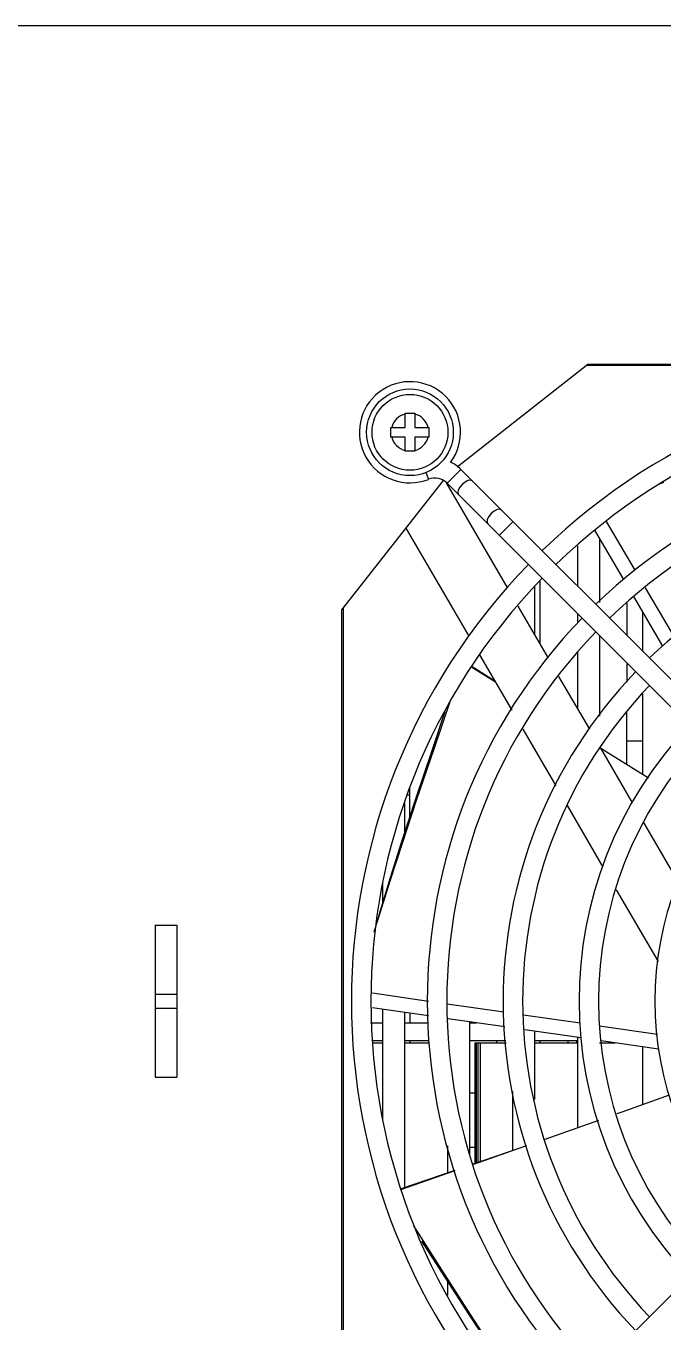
# Model space of a CAD drawing. Header units: millimetres. Extents: x -4 to 141, y -1 to 132.
# Drawn here: x 16.5 to 22.38, y 35.74 to 47.7 of the extents above; entities that cross this region are included whole.
import ezdxf

# ---------------------------------------------------------------- set-up
doc = ezdxf.new("R2010")
doc.units = ezdxf.units.MM

msp = doc.modelspace()

# ---------------------------------------------------------------- linework, layer by layer
for p, q in [((32.14, 47.7), (3.44, 47.7)), ((20.476, 43.632), (21.68, 44.58)), ((28.917, 44.567), (21.663, 44.567)), ((21.68, 44.58), (28.9, 44.58)), ((19.996, 43.994), (19.996, 44.125)), ((19.996, 44.125), (20.084, 44.125)), ((20.084, 44.125), (20.084, 43.994)), ((19.865, 43.906), (19.865, 43.994)), ((19.865, 43.994), (19.996, 43.994)), ((19.996, 43.906), (19.865, 43.906)), ((19.996, 43.775), (19.996, 43.906)), ((20.084, 43.994), (20.215, 43.994)), ((20.084, 43.906), (20.084, 43.775)), ((20.215, 43.906), (20.084, 43.906)), ((20.215, 43.994), (20.215, 43.906)), ((20.084, 43.775), (19.996, 43.775)), ((20.186, 43.579), (20.211, 43.516)), ((20.51, 43.607), (20.383, 43.48)), ((20.51, 43.607), (24.647, 39.471)), ((19.41, 42.31), (20.351, 43.505)), ((20.943, 42.51), (20.376, 43.485)), ((20.383, 43.48), (24.519, 39.343)), ((22.354, 43.478), (22.382, 43.489)), ((20.003, 43.064), (20.583, 42.067)), ((20.991, 43.126), (20.864, 42.999)), ((22.118, 42.677), (21.855, 43.126)), ((22.015, 42.59), (21.746, 43.048)), ((21.79, 42.973), (21.79, 42.38)), ((21.59, 42.527), (21.59, 42.903)), ((21.19, 42.529), (21.19, 42.084)), ((21.24, 42.576), (21.24, 41.998)), ((22.477, 42.064), (22.213, 42.514)), ((21.318, 41.864), (21.039, 42.344)), ((22.04, 42.376), (22.04, 42.077)), ((22.374, 41.977), (22.106, 42.434)), ((19.41, 35.09), (19.41, 42.31)), ((19.423, 42.327), (19.423, 35.073)), ((21.59, 42.193), (21.59, 42.273)), ((22.19, 41.927), (22.19, 42.291)), ((21.79, 42.073), (21.79, 41.331)), ((20.683, 41.895), (20.979, 41.385)), ((21.59, 41.396), (21.59, 41.926)), ((20.829, 41.643), (20.601, 41.787)), ((20.824, 41.652), (20.604, 41.792)), ((22.04, 41.823), (22.04, 41.643)), ((21.699, 41.209), (21.415, 41.696)), ((22.19, 40.79), (22.19, 41.539)), ((20.262, 41.029), (20.418, 41.484)), ((22.04, 40.884), (22.04, 41.366)), ((21.081, 41.211), (21.386, 40.687)), ((22.09, 40.536), (21.797, 41.041)), ((22.24, 40.759), (21.801, 41.033)), ((22.19, 41.1), (22.04, 41.1)), ((20.04, 40.6), (20.013, 40.6)), ((20.04, 40.4), (20.04, 40.662)), ((19.99, 40.529), (19.99, 40.247)), ((21.491, 40.505), (21.821, 39.938)), ((22.519, 39.799), (22.199, 40.349)), ((19.79, 39.611), (19.79, 39.788)), ((21.944, 39.727), (22.329, 39.065)), ((17.69, 39.4), (17.69, 38)), ((17.69, 39.4), (17.89, 39.4)), ((17.89, 39.4), (17.89, 38)), ((19.71, 39.337), (19.732, 39.412)), ((17.69, 38.764), (17.89, 38.764)), ((20.212, 38.698), (19.693, 38.773)), ((17.69, 38.636), (17.89, 38.636)), ((20.212, 38.564), (19.693, 38.638)), ((20.907, 38.598), (20.382, 38.674)), ((19.79, 37.612), (19.79, 38.624)), ((19.99, 38.596), (19.99, 36.978)), ((20.04, 38.588), (20.04, 38.5)), ((20.917, 38.462), (20.392, 38.538)), ((21.61, 38.496), (21.089, 38.572)), ((19.677, 38.5), (19.79, 38.5)), ((19.99, 38.5), (20.212, 38.5)), ((20.59, 38.509), (20.59, 37.287)), ((20.59, 38.5), (20.654, 38.5)), ((21.62, 38.361), (21.099, 38.436)), ((21.19, 38.423), (21.19, 37.792)), ((22.324, 38.393), (21.79, 38.47)), ((19.79, 38.335), (19.693, 38.335)), ((19.693, 38.315), (19.79, 38.315)), ((20.214, 38.335), (19.99, 38.335)), ((19.99, 38.315), (20.217, 38.315)), ((20.04, 38.335), (20.04, 38.315)), ((20.926, 38.335), (20.59, 38.335)), ((20.639, 38.315), (20.639, 37.201)), ((20.639, 38.315), (20.928, 38.315)), ((20.643, 37.202), (20.643, 38.315)), ((20.654, 37.206), (20.654, 38.315)), ((20.67, 37.212), (20.67, 38.315)), ((20.69, 37.218), (20.69, 38.315)), ((20.84, 38.335), (20.84, 38.315)), ((21.59, 38.335), (21.19, 38.335)), ((21.19, 38.315), (21.59, 38.315)), ((21.24, 38.335), (21.24, 38.315)), ((21.5, 38.315), (21.5, 38.335)), ((21.58, 38.315), (21.58, 38.335)), ((21.59, 37.532), (21.59, 38.365)), ((21.79, 38.315), (21.935, 38.315)), ((22.335, 38.258), (21.805, 38.334)), ((22.19, 37.745), (22.19, 38.279)), ((24.519, 38.057), (20.383, 33.92)), ((17.69, 38), (17.89, 38)), ((20.639, 37.85), (20.59, 37.85)), ((20.99, 37.322), (20.99, 37.867)), ((21.779, 37.599), (21.284, 37.425)), ((20.39, 37.115), (20.39, 37.366)), ((20.639, 37.35), (20.59, 37.35)), ((21.026, 37.334), (20.624, 37.196)), ((21.026, 37.334), (20.625, 37.194)), ((21.114, 37.365), (21.026, 37.334)), ((20.454, 37.137), (19.951, 36.964)), ((20.455, 37.134), (19.953, 36.959)), ((20.334, 36.221), (20.076, 36.626)), ((20.39, 35.986), (20.39, 36.112))]:
    msp.add_line(p, q)
for points in [[(20.616, 43.501), (20.599, 43.508), (20.575, 43.505), (20.548, 43.491), (20.521, 43.469), (20.499, 43.442), (20.485, 43.415), (20.482, 43.391), (20.489, 43.374)], [(20.885, 43.232), (20.868, 43.239), (20.844, 43.236), (20.817, 43.222), (20.79, 43.2), (20.768, 43.173), (20.754, 43.146), (20.751, 43.122), (20.758, 43.105)], [(19.731, 39.412), (19.767, 39.537), (19.86, 39.841), (19.963, 40.165), (20.098, 40.576), (20.241, 41.005), (20.366, 41.375)], [(19.732, 39.412), (19.767, 39.526), (19.858, 39.812), (19.97, 40.157), (20.105, 40.564), (20.262, 41.029)], [(22.433, 37.832), (21.995, 37.675), (21.948, 37.659)], [(21.265, 34.802), (21.192, 34.904), (21.013, 35.166), (20.823, 35.449), (20.586, 35.81), (20.34, 36.19), (20.15, 36.485)], [(21.265, 34.803), (21.201, 34.897), (21.034, 35.146), (20.834, 35.449), (20.6, 35.809), (20.334, 36.221)]]:
    msp.add_lwpolyline(points)
for radius in [0.4, 0.35]:
    msp.add_circle((20.04, 43.95), radius)
for centre, radius, start, end in [((20.04, 43.95), 0.467, 323.2868, 291.5016), ((25.29, 38.7), 5.79, 45.8941, 134.1059), ((25.29, 38.7), 5.61, 45.9227, 134.0773), ((20.04, 43.95), 0.174, 104.5292, 165.4708), ((20.04, 43.95), 0.174, 14.5292, 75.4708), ((20.04, 43.95), 0.174, 194.5292, 255.4708), ((20.04, 43.95), 0.174, 284.5292, 345.4708), ((25.29, 38.7), 5.09, 46.0168, 133.9832), ((20.27, 43.367), 0.34, 45, 65.2944), ((25.29, 38.7), 4.91, 46.0511, 133.9489), ((20.27, 43.367), 0.16, 45, 111.5016), ((25.29, 38.7), 4.39, 46.1756, 133.8244), ((25.29, 38.7), 5.79, 135.8895, 224.1105), ((25.29, 38.7), 5.61, 135.9182, 224.0818), ((25.29, 38.7), 5.09, 136.0122, 223.9878), ((25.29, 38.7), 4.91, 136.0511, 223.9489), ((25.29, 38.7), 4.39, 136.1756, 223.8244), ((25.29, 38.7), 4.21, 136.2259, 223.7741), ((25.29, 38.7), 3.69, 136.4027, 223.5973), ((25.29, 38.7), 3.51, 136.4745, 223.5255), ((25.29, 38.7), 2.99, 136.7317, 223.2683)]:
    msp.add_arc(centre, radius, start, end)

doc.saveas('drawing.dxf')
